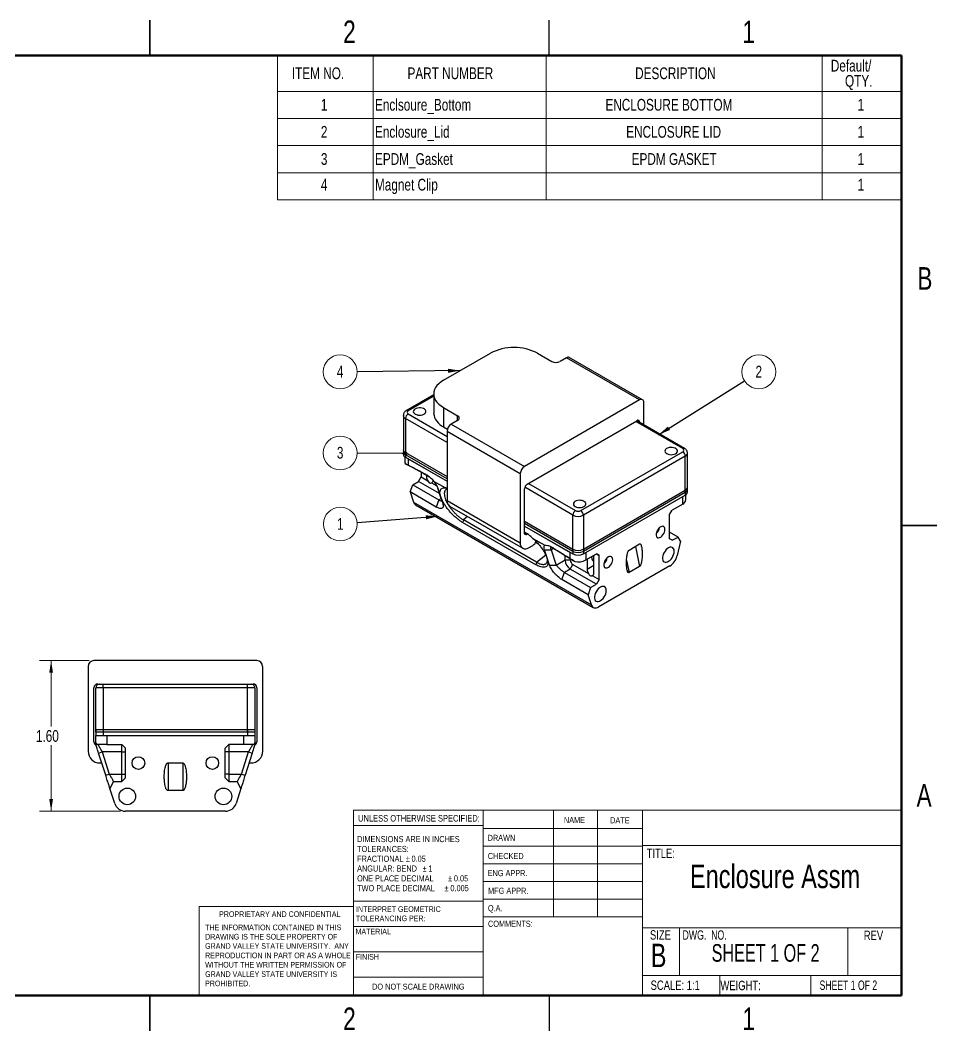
# Model space of a CAD drawing. Header units: inches. Extents: x 0.1 to 16.9, y 0.1 to 10.9.
# Drawn here: x 7.12 to 16.88, y 0.12 to 10.88 of the extents above; entities that cross this region are included whole.
import ezdxf

# ---------------------------------------------------------------- set-up
doc = ezdxf.new("R2010")
doc.units = ezdxf.units.IN
doc.header["$MEASUREMENT"] = 0
doc.styles.add('SLDTEXTSTYLE0', font='TXT', dxfattribs={"width": 0.75})
doc.styles.add('SLDTEXTSTYLE1', font='TXT', dxfattribs={"width": 0.6875})
doc.styles.add('SLDTEXTSTYLE2', font='TXT', dxfattribs={"width": 0.694444})
doc.dimstyles.new('SLDDIMSTYLE0', dxfattribs={"dimtxt": 0.18, "dimasz": 0.13, "dimexe": 0, "dimexo": 0.0625, "dimgap": 0, "dimtad": 0, "dimtih": 1, "dimtoh": 1, "dimdec": 0, "dimrnd": 1e-09, "dimzin": 0, "dimdsep": 46, "dimtxsty": 'Standard', "dimsah": 1, "dimcen": 0.09, "dimadec": 0, "dimazin": 0, "dimtfac": 0.13, "dimtdec": 0, "dimtofl": 0, "dimtmove": 0, "dimatfit": 3, "dimfxl": 1, "dimfrac": 2, "dimtolj": 1, "dimtzin": 0, "dimarcsym": 0})
doc.dimstyles.new('SLDDIMSTYLE1', dxfattribs={"dimtxt": 0.18, "dimasz": 0.04, "dimexe": 0, "dimexo": 0.0625, "dimgap": 0, "dimtad": 0, "dimtih": 1, "dimtoh": 1, "dimdec": 0, "dimrnd": 1e-09, "dimzin": 0, "dimdsep": 46, "dimtxsty": 'Standard', "dimblk1": 'DOT', "dimblk2": 'DOT', "dimsah": 1, "dimcen": 0.09, "dimadec": 0, "dimazin": 0, "dimtfac": 0.04, "dimtdec": 0, "dimtofl": 0, "dimtmove": 0, "dimatfit": 3, "dimldrblk": 'DOT', "dimfxl": 1, "dimfrac": 2, "dimtolj": 1, "dimtzin": 0, "dimarcsym": 0})
doc.dimstyles.new('SLDDIMSTYLE3', dxfattribs={"dimtxt": 0.125, "dimasz": 0.13, "dimexe": 0, "dimexo": 0.0625, "dimgap": 0.03125, "dimtad": 0, "dimtih": 1, "dimtoh": 1, "dimrnd": 1e-09, "dimzin": 4, "dimdsep": 46, "dimtxsty": 'SLDTEXTSTYLE0', "dimsah": 1, "dimcen": 0.09, "dimadec": 0, "dimazin": 1, "dimtfac": 1, "dimtofl": 0, "dimtmove": 0, "dimatfit": 3, "dimfxl": 1, "dimfrac": 2, "dimtolj": 1, "dimtzin": 12, "dimarcsym": 0})

# ---------------------------------------------------------------- blocks, each defined once
blk = doc.blocks.new('SW_NOTE_0')
at = {"color": 0, "linetype": 'Continuous', "lineweight": 0, "char_height": 0.06, "attachment_point": 1, "style": 'SLDTEXTSTYLE0'}
for s, insert in [('INTERPRET GEOMETRIC', (0, 0.077)), ('TOLERANCING PER:', (0, -0.022))]:
    blk.add_mtext(s, dxfattribs=dict(at, insert=insert))
blk = doc.blocks.new('SW_NOTE_1')
at = {"color": 0, "linetype": 'Continuous', "lineweight": 0, "char_height": 0.065, "attachment_point": 1, "style": 'SLDTEXTSTYLE0'}
for s, insert in [('DIMENSIONS ARE IN INCHES', (0, 0.084)), ('TOLERANCES:', (0, -0.021)), ('FRACTIONAL', (0, -0.125)), ('%%p', (0.518, -0.125)), ('0.05', (0.579, -0.125)), ('ANGULAR: BEND', (0, -0.229)), ('%%p', (0.697, -0.229)), ('1', (0.759, -0.229)), ('ONE PLACE DECIMAL', (0, -0.334)), ('%%p', (0.968, -0.334)), ('0.05', (1.03, -0.334)), ('TWO PLACE DECIMAL', (0, -0.438)), ('%%p', (0.931, -0.438)), ('0.005', (0.993, -0.438))]:
    blk.add_mtext(s, dxfattribs=dict(at, insert=insert))
blk = doc.blocks.new('SW_NOTE_2')
at = {"color": 0, "linetype": 'Continuous', "lineweight": 0, "char_height": 0.06, "attachment_point": 1, "style": 'SLDTEXTSTYLE0'}
for s, insert in [('THE INFORMATION CONTAINED IN THIS', (0, 0.077)), ('DRAWING IS THE SOLE PROPERTY OF', (0, -0.022)), ('GRAND VALLEY STATE UNIVERSITY.  ANY', (0, -0.121)), ('WITHOUT THE WRITTEN PERMISSION OF', (0, -0.32)), ('REPRODUCTION IN PART OR AS A WHOLE', (0, -0.221)), ('GRAND VALLEY STATE UNIVERSITY IS', (0, -0.42)), ('PROHIBITED.', (0, -0.519))]:
    blk.add_mtext(s, dxfattribs=dict(at, insert=insert))
blk = doc.blocks.new('SW_TABLEANNOTATION_0')
at = {"color": 0, "linetype": 'Continuous', "lineweight": 0}
for p, q in [((0, 0), (0, -1.535)), ((6.644, 0), (0, 0)), ((1.019, 0), (1.019, -0.381)), ((2.862, 0), (2.862, -0.381)), ((5.8, 0), (5.8, -0.381)), ((6.644, -1.535), (6.644, 0)), ((0, -0.381), (6.644, -0.381)), ((1.019, -0.381), (1.019, -1.535)), ((2.862, -0.381), (2.862, -1.535)), ((5.8, -0.381), (5.8, -1.535)), ((0, -0.67), (6.644, -0.67)), ((0, -0.958), (6.644, -0.958)), ((0, -1.247), (6.644, -1.247)), ((0, -1.535), (6.644, -1.535))]:
    blk.add_line(p, q, dxfattribs=at)
at = {"color": 0, "linetype": 'Continuous', "lineweight": 0, "char_height": 0.125, "attachment_point": 1, "style": 'SLDTEXTSTYLE0'}
for s, insert in [('Default/', (5.891, -0.045)), ('ITEM NO.', (0.154, -0.126)), ('PART NUMBER', (1.385, -0.126)), ('DESCRIPTION', (3.808, -0.126)), ('QTY.', (6.042, -0.207)), ('1', (0.463, -0.461)), ('Enclsoure_Bottom', (1.039, -0.461)), ('ENCLOSURE BOTTOM', (3.492, -0.461)), ('1', (6.176, -0.461)), ('2', (0.463, -0.749)), ('Enclosure_Lid', (1.039, -0.749)), ('ENCLOSURE LID', (3.713, -0.749)), ('1', (6.176, -0.749)), ('3', (0.463, -1.038)), ('EPDM_Gasket', (1.039, -1.038)), ('EPDM GASKET', (3.771, -1.038)), ('1', (6.176, -1.038)), ('4', (0.463, -1.311)), ('Magnet Clip', (1.039, -1.311)), ('1', (6.176, -1.311))]:
    blk.add_mtext(s, dxfattribs=dict(at, insert=insert))
blk = doc.blocks.new('SW_NOTE_3')
at = {"color": 0, "linetype": 'Continuous', "lineweight": 0}
blk.add_circle((-0.179, -0.014), 0.18, dxfattribs=at)
at = {"color": 0, "linetype": 'Continuous', "lineweight": 0, "insert": (-0.18, 0.05), "char_height": 0.125, "attachment_point": 2, "style": 'SLDTEXTSTYLE0'}
blk.add_mtext('1', dxfattribs=at)
blk = doc.blocks.new('SW_NOTE_4')
at = {"color": 0, "linetype": 'Continuous', "lineweight": 0}
blk.add_circle((-0.18, -0.002), 0.18, dxfattribs=at)
at = {"color": 0, "linetype": 'Continuous', "lineweight": 0, "insert": (-0.181, 0.063), "char_height": 0.125, "attachment_point": 2, "style": 'SLDTEXTSTYLE0'}
blk.add_mtext('4', dxfattribs=at)
blk = doc.blocks.new('SW_NOTE_5')
at = {"color": 0, "linetype": 'Continuous', "lineweight": 0}
blk.add_circle((0.152, 0.095), 0.18, dxfattribs=at)
at = {"color": 0, "linetype": 'Continuous', "lineweight": 0, "insert": (0.151, 0.16), "char_height": 0.125, "attachment_point": 2, "style": 'SLDTEXTSTYLE0'}
blk.add_mtext('2', dxfattribs=at)
blk = doc.blocks.new('SW_NOTE_6')
at = {"color": 0, "linetype": 'Continuous', "lineweight": 0}
blk.add_circle((-0.18, 0.001), 0.18, dxfattribs=at)
at = {"color": 0, "linetype": 'Continuous', "lineweight": 0, "insert": (-0.181, 0.066), "char_height": 0.125, "attachment_point": 2, "style": 'SLDTEXTSTYLE0'}
blk.add_mtext('3', dxfattribs=at)
blk = doc.blocks.new('_DOT')
at = {"color": 0, "linetype": 'ByBlock', "lineweight": -2}
blk.add_line((-0.5, 0), (-1, 0), dxfattribs=at)
at = {"color": 0, "linetype": 'ByBlock', "const_width": 0.5}
blk.add_lwpolyline([(-0.25, 0, 1), (0.25, 0, 1)], format="xyb", close=True, dxfattribs=at)
blk = doc.blocks.new('_D_2')
at = {"color": 7, "linetype": 'Continuous', "lineweight": 18}
for p, q in [((7.854, 4.064), (7.323, 4.064)), ((7.448, 4.064), (7.448, 3.362)), ((7.448, 2.461), (7.448, 3.163)), ((8.187, 2.461), (7.323, 2.461))]:
    blk.add_line(p, q, dxfattribs=at)
for points in [[(7.448, 4.064), (7.428, 3.934), (7.468, 3.934)], [(7.448, 2.461), (7.468, 2.591), (7.428, 2.591)]]:
    blk.add_solid(points, dxfattribs=at)
at = {"color": 7, "linetype": 'Continuous', "lineweight": 18, "insert": (7.286, 3.324), "char_height": 0.125, "attachment_point": 1, "style": 'SLDTEXTSTYLE0'}
blk.add_mtext('1.60', dxfattribs=at)

msp = doc.modelspace()

# ---------------------------------------------------------------- linework, layer by layer
at = {"color": 7, "linetype": 'Continuous', "lineweight": 25}
for p, q in [((8.5, 10.875), (8.5, 10.5)), ((8.5, 10.5), (8.5, 10.875)), ((12.75, 10.5), (12.75, 10.875)), ((11.624, 7.045), (12.124, 7.333)), ((12.626, 7.333), (12.776, 7.247)), ((12.932, 7.286), (12.865, 7.247)), ((13.712, 6.836), (12.932, 7.286)), ((13.743, 6.839), (12.963, 7.289)), ((11.52, 6.891), (11.228, 6.722)), ((11.52, 6.9), (11.52, 6.696)), ((13.712, 6.836), (12.486, 6.129)), ((13.756, 6.571), (13.756, 6.81)), ((11.197, 6.672), (11.197, 6.286)), ((11.624, 6.755), (11.774, 6.668)), ((11.624, 6.755), (11.624, 6.551)), ((11.22, 6.64), (11.22, 6.254)), ((11.774, 6.617), (11.707, 6.579)), ((11.707, 6.579), (12.486, 6.129)), ((12.514, 5.941), (13.683, 6.615)), ((14.19, 6.32), (13.681, 6.614)), ((13.712, 6.599), (13.712, 6.597)), ((11.624, 6.551), (11.667, 6.526)), ((12.442, 6.052), (11.662, 6.502)), ((11.662, 6.502), (11.662, 5.765)), ((11.197, 6.31), (11.197, 6.259)), ((11.22, 6.278), (11.662, 6.022)), ((11.22, 6.278), (11.22, 6.227)), ((11.662, 5.998), (11.22, 6.254)), ((13.085, 5.659), (14.171, 6.286)), ((14.198, 6.238), (13.113, 5.611)), ((14.198, 5.852), (14.198, 6.238)), ((14.222, 5.884), (14.222, 6.27)), ((11.213, 6.231), (11.213, 6.178)), ((11.22, 6.227), (11.662, 5.971)), ((11.248, 6.211), (11.662, 5.971)), ((11.248, 6.211), (11.248, 6.145)), ((11.387, 6.067), (11.387, 6.018)), ((11.442, 6.036), (11.442, 6.021)), ((12.442, 6.052), (12.442, 5.315)), ((11.27, 5.857), (11.297, 5.934)), ((11.297, 5.934), (11.359, 5.969)), ((11.297, 5.934), (11.576, 5.773)), ((11.359, 5.969), (11.387, 6.018)), ((11.582, 5.841), (11.359, 5.969)), ((11.387, 6.018), (11.459, 5.976)), ((11.498, 5.953), (11.552, 5.922)), ((11.519, 5.974), (11.645, 5.901)), ((11.27, 5.857), (11.306, 5.749)), ((11.548, 5.696), (11.27, 5.857)), ((11.558, 5.913), (11.561, 5.904)), ((11.562, 5.9), (11.563, 5.897)), ((11.563, 5.897), (11.616, 5.735)), ((11.599, 5.787), (11.563, 5.897)), ((12.486, 5.423), (12.486, 5.892)), ((13.113, 5.249), (14.198, 5.876)), ((14.198, 5.852), (13.113, 5.225)), ((13.113, 5.198), (14.198, 5.825)), ((13.141, 5.214), (14.171, 5.809)), ((14.171, 5.728), (14.171, 5.809)), ((14.198, 5.876), (14.198, 5.825)), ((14.205, 5.777), (14.205, 5.829)), ((14.222, 5.857), (14.222, 5.908)), ((11.306, 5.749), (13.199, 4.656)), ((11.326, 5.722), (13.219, 4.629)), ((11.576, 5.773), (11.548, 5.696)), ((11.599, 5.787), (11.616, 5.735)), ((11.662, 5.765), (12.442, 5.315)), ((11.688, 5.708), (12.468, 5.258)), ((14.171, 5.728), (14.059, 5.664)), ((13.001, 5.225), (13.001, 5.611)), ((13.113, 5.611), (13.113, 5.225)), ((14.031, 5.616), (14.059, 5.664)), ((14.031, 5.359), (14.031, 5.616)), ((12.607, 5.083), (11.828, 5.533)), ((12.615, 5.111), (11.836, 5.561)), ((12.486, 5.547), (13.001, 5.249)), ((13.001, 5.225), (12.486, 5.523)), ((12.486, 5.495), (13.001, 5.198)), ((12.486, 5.495), (12.974, 5.214)), ((16.875, 5.5), (16.5, 5.5)), ((16.5, 5.5), (16.875, 5.5)), ((12.5, 5.422), (12.486, 5.431)), ((12.521, 5.409), (12.51, 5.405)), ((14.121, 5.378), (14.031, 5.43)), ((14.059, 5.343), (14.121, 5.378)), ((14.148, 5.333), (14.121, 5.378)), ((12.53, 5.264), (12.574, 5.289)), ((12.576, 5.363), (12.702, 5.29)), ((12.634, 5.303), (12.604, 5.32)), ((13.6, 5.239), (13.711, 5.304)), ((14.059, 5.343), (14.031, 5.359)), ((14.148, 5.333), (14.112, 5.183)), ((12.699, 5.241), (12.771, 5.242)), ((12.753, 5.079), (12.699, 5.241)), ((12.771, 5.242), (12.824, 5.08)), ((12.918, 5.134), (12.918, 5.181)), ((12.974, 5.148), (12.974, 5.214)), ((13.001, 5.249), (13.001, 5.198)), ((13.113, 5.249), (13.113, 5.198)), ((13.141, 5.214), (13.141, 5.134)), ((13.141, 5.134), (13.252, 5.198)), ((13.202, 5.156), (13.203, 5.17)), ((13.224, 5.182), (13.224, 5.179)), ((13.224, 4.992), (13.224, 5.179)), ((13.252, 5.198), (13.28, 5.182)), ((13.28, 5.182), (13.252, 5.198)), ((13.28, 4.925), (13.28, 5.182)), ((12.753, 5.079), (12.824, 5.08)), ((12.824, 5.08), (12.918, 5.134)), ((12.918, 5.134), (12.974, 5.134)), ((12.974, 5.147), (12.974, 5.134)), ((12.974, 5.037), (13.001, 5.085)), ((13.001, 5.085), (13.169, 4.989)), ((13.152, 5.14), (13.152, 5.034)), ((14.033, 5.07), (13.278, 4.635)), ((13.711, 5.064), (13.6, 4.999)), ((12.885, 4.925), (12.912, 5.002)), ((12.974, 5.037), (12.912, 5.002)), ((12.912, 5.002), (13.19, 4.841)), ((13.252, 4.877), (12.974, 5.037)), ((13.207, 4.967), (13.28, 4.925)), ((13.163, 4.764), (12.885, 4.925)), ((13.19, 4.841), (13.163, 4.764)), ((13.19, 4.841), (13.252, 4.877)), ((13.28, 4.925), (13.252, 4.877)), ((13.199, 4.656), (13.163, 4.764)), ((7.842, 4.001), (7.842, 3.099)), ((9.637, 4.064), (7.904, 4.064)), ((9.7, 3.099), (9.7, 4.001)), ((7.904, 3.2), (7.904, 3.774)), ((7.924, 3.302), (7.924, 3.774)), ((8.003, 3.774), (7.924, 3.774)), ((7.944, 3.814), (7.963, 3.814)), ((7.963, 3.814), (8.003, 3.814)), ((8.003, 3.774), (8.003, 3.814)), ((8.003, 3.814), (9.538, 3.814)), ((9.538, 3.774), (8.003, 3.774)), ((8.003, 3.774), (8.003, 3.302)), ((9.538, 3.774), (9.538, 3.814)), ((9.538, 3.814), (9.578, 3.814)), ((9.538, 3.302), (9.538, 3.774)), ((9.617, 3.774), (9.538, 3.774)), ((9.578, 3.814), (9.597, 3.814)), ((9.617, 3.774), (9.617, 3.302)), ((9.637, 3.774), (9.637, 3.2)), ((7.924, 3.331), (7.924, 3.268)), ((7.924, 3.331), (8.003, 3.331)), ((8.003, 3.302), (7.924, 3.302)), ((7.924, 3.268), (8.003, 3.268)), ((7.924, 3.188), (7.924, 3.268)), ((8.003, 3.331), (8.003, 3.268)), ((8.003, 3.331), (9.538, 3.331)), ((9.538, 3.302), (8.003, 3.302)), ((8.003, 3.268), (9.538, 3.268)), ((8.042, 3.268), (8.042, 3.17)), ((8.042, 3.268), (9.499, 3.268)), ((9.499, 3.17), (9.499, 3.268)), ((9.538, 3.331), (9.538, 3.268)), ((9.538, 3.331), (9.617, 3.331)), ((9.617, 3.302), (9.538, 3.302)), ((9.538, 3.268), (9.617, 3.268)), ((9.617, 3.331), (9.617, 3.268)), ((9.617, 3.268), (9.617, 3.188)), ((8.042, 3.17), (7.937, 3.17)), ((8.042, 3.17), (8.2, 3.17)), ((8.2, 3.17), (8.239, 3.131)), ((8.2, 3.091), (8.2, 3.17)), ((8.239, 2.816), (8.239, 3.131)), ((9.302, 3.131), (9.341, 3.17)), ((9.302, 2.816), (9.302, 3.131)), ((9.499, 3.17), (9.341, 3.17)), ((9.341, 3.17), (9.341, 3.091)), ((9.604, 3.17), (9.499, 3.17)), ((7.953, 3.079), (7.992, 3.091)), ((8.029, 2.843), (7.953, 3.079)), ((8.2, 3.091), (7.992, 3.091)), ((7.992, 3.091), (8.067, 2.855)), ((8.2, 3.091), (8.239, 3.091)), ((8.2, 2.855), (8.2, 3.091)), ((9.341, 3.091), (9.302, 3.091)), ((9.549, 3.091), (9.341, 3.091)), ((9.341, 3.091), (9.341, 2.855)), ((9.474, 2.855), (9.549, 3.091)), ((9.588, 3.079), (9.512, 2.843)), ((9.549, 3.091), (9.588, 3.079)), ((7.967, 2.974), (7.987, 2.974)), ((8.692, 2.974), (8.849, 2.974)), ((9.554, 2.974), (9.575, 2.974)), ((8.029, 2.843), (8.067, 2.855)), ((8.067, 2.855), (8.2, 2.855)), ((8.2, 2.776), (8.2, 2.855)), ((8.2, 2.855), (8.239, 2.855)), ((8.239, 2.816), (8.2, 2.776)), ((9.341, 2.855), (9.302, 2.855)), ((9.341, 2.776), (9.302, 2.816)), ((9.341, 2.855), (9.341, 2.776)), ((9.341, 2.855), (9.474, 2.855)), ((9.474, 2.855), (9.512, 2.843)), ((8.113, 2.776), (8.074, 2.701)), ((8.125, 2.543), (8.074, 2.701)), ((8.113, 2.776), (8.2, 2.776)), ((9.341, 2.776), (9.428, 2.776)), ((9.467, 2.701), (9.417, 2.543)), ((9.467, 2.701), (9.428, 2.776)), ((8.849, 2.681), (8.692, 2.681)), ((9.304, 2.461), (8.237, 2.461)), ((8.5, 0.125), (8.5, 0.5)), ((8.5, 0.5), (8.5, 0.125)), ((12.75, 0.5), (12.75, 0.125))]:
    msp.add_line(p, q, dxfattribs=at)
at = {"color": 7, "linetype": 'Continuous', "lineweight": 50}
for p, q in [((0.5, 10.5), (16.5, 10.5)), ((16.5, 10.5), (16.5, 0.5)), ((16.5, 0.5), (0.5, 0.5))]:
    msp.add_line(p, q, dxfattribs=at)
at = {"color": 8, "linetype": 'Continuous', "lineweight": 25}
for p, q in [((11.52, 6.877), (11.248, 6.72)), ((11.248, 6.688), (11.662, 6.448)), ((11.774, 6.617), (11.774, 6.668)), ((11.662, 6.384), (11.22, 6.64)), ((14.171, 6.318), (13.67, 6.608)), ((13.712, 6.599), (13.683, 6.615)), ((11.456, 6.028), (11.442, 6.021)), ((12.528, 5.949), (13.029, 5.659)), ((13.001, 5.611), (12.489, 5.907)), ((11.576, 5.773), (11.599, 5.787)), ((11.881, 5.596), (11.836, 5.561)), ((12.487, 5.418), (12.51, 5.405)), ((13.667, 5.278), (13.711, 5.064)), ((12.615, 5.111), (12.712, 5.187)), ((12.795, 5.255), (12.771, 5.242)), ((13.224, 5.076), (13.152, 5.034)), ((13.573, 5.13), (13.6, 4.999)), ((8.692, 2.974), (8.692, 2.681)), ((8.849, 2.974), (8.849, 2.681))]:
    msp.add_line(p, q, dxfattribs=at)
at = {"color": 7, "linetype": 'Continuous', "lineweight": 18}
for p, q in [((10.668, 0.5), (10.668, 2.472)), ((10.668, 2.472), (16.5, 2.472)), ((12.045, 2.472), (12.045, 0.5)), ((12.794, 2.472), (12.794, 1.339)), ((13.262, 2.472), (13.262, 1.339)), ((13.741, 2.472), (13.741, 0.5)), ((12.045, 2.31), (10.668, 2.31)), ((12.045, 2.277), (13.741, 2.277)), ((12.045, 2.089), (13.741, 2.089)), ((13.741, 2.097), (16.5, 2.097)), ((12.045, 1.902), (13.741, 1.902)), ((13.741, 1.714), (12.045, 1.714)), ((13.741, 1.527), (12.045, 1.527)), ((9.025, 0.5), (9.025, 1.449)), ((10.668, 1.449), (9.025, 1.449)), ((10.668, 1.504), (12.05, 1.504)), ((13.741, 1.339), (12.05, 1.339)), ((10.668, 1.234), (12.05, 1.234)), ((13.741, 1.22), (16.5, 1.22)), ((14.137, 1.22), (14.137, 0.713)), ((15.928, 1.22), (15.928, 0.713)), ((10.668, 0.964), (12.045, 0.964)), ((10.668, 0.697), (12.045, 0.697)), ((13.741, 0.713), (16.5, 0.713)), ((14.564, 0.713), (14.564, 0.5)), ((15.536, 0.713), (15.536, 0.5))]:
    msp.add_line(p, q, dxfattribs=at)
at = {"color": 7, "linetype": 'Continuous', "lineweight": 25, "flags": 128}
for points in [[(11.624, 7.045), (11.598, 7.028), (11.575, 7.009), (11.555, 6.989), (11.54, 6.968), (11.529, 6.946), (11.522, 6.923), (11.52, 6.9), (11.522, 6.877), (11.529, 6.854), (11.54, 6.832), (11.555, 6.811), (11.575, 6.791), (11.598, 6.772), (11.624, 6.755)], [(11.323, 6.686), (11.336, 6.68), (11.352, 6.676), (11.368, 6.675), (11.385, 6.676), (11.401, 6.679), (11.415, 6.684), (11.426, 6.692), (11.433, 6.7), (11.437, 6.71), (11.436, 6.719), (11.432, 6.729), (11.423, 6.737), (11.411, 6.744), (11.397, 6.749), (11.381, 6.752), (11.364, 6.752), (11.348, 6.75), (11.333, 6.745), (11.32, 6.739), (11.311, 6.731), (11.305, 6.722), (11.303, 6.712), (11.306, 6.703), (11.313, 6.694), (11.323, 6.686)], [(14, 6.265), (14.014, 6.259), (14.029, 6.256), (14.046, 6.254), (14.062, 6.255), (14.078, 6.258), (14.092, 6.264), (14.103, 6.271), (14.111, 6.28), (14.114, 6.289), (14.114, 6.299), (14.109, 6.308), (14.101, 6.316), (14.089, 6.323), (14.074, 6.328), (14.058, 6.331), (14.042, 6.331), (14.025, 6.329), (14.01, 6.325), (13.998, 6.318), (13.988, 6.31), (13.983, 6.301), (13.981, 6.292), (13.984, 6.282), (13.99, 6.273), (14, 6.265)], [(13.026, 5.703), (13.039, 5.697), (13.055, 5.693), (13.071, 5.692), (13.088, 5.693), (13.104, 5.696), (13.118, 5.701), (13.129, 5.709), (13.136, 5.717), (13.14, 5.727), (13.14, 5.736), (13.135, 5.746), (13.126, 5.754), (13.114, 5.761), (13.1, 5.766), (13.084, 5.768), (13.067, 5.769), (13.051, 5.767), (13.036, 5.762), (13.023, 5.756), (13.014, 5.748), (13.008, 5.739), (13.007, 5.729), (13.009, 5.719), (13.016, 5.711), (13.026, 5.703)], [(13.981, 5.458), (13.98, 5.471), (13.975, 5.481), (13.969, 5.488), (13.959, 5.492), (13.949, 5.491), (13.937, 5.487), (13.925, 5.48), (13.914, 5.469), (13.904, 5.456), (13.896, 5.441), (13.89, 5.426), (13.887, 5.411), (13.887, 5.397), (13.89, 5.385), (13.896, 5.377), (13.904, 5.371), (13.914, 5.37), (13.925, 5.372), (13.937, 5.378), (13.949, 5.387), (13.959, 5.4), (13.969, 5.414), (13.975, 5.429), (13.98, 5.444), (13.981, 5.458)], [(12.51, 5.405), (12.505, 5.404), (12.5, 5.403), (12.496, 5.404), (12.493, 5.406), (12.49, 5.409), (12.488, 5.413), (12.487, 5.418), (12.486, 5.423)], [(14.08, 5.226), (14.079, 5.241), (14.074, 5.253), (14.067, 5.262), (14.058, 5.268), (14.047, 5.271), (14.034, 5.269), (14.021, 5.264), (14.007, 5.255), (13.994, 5.244), (13.982, 5.229), (13.972, 5.213), (13.964, 5.196), (13.958, 5.179), (13.955, 5.162), (13.955, 5.146), (13.958, 5.133), (13.964, 5.122), (13.972, 5.114), (13.982, 5.11), (13.994, 5.109), (14.007, 5.113), (14.021, 5.12), (14.034, 5.13), (14.047, 5.143), (14.058, 5.158), (14.067, 5.175), (14.074, 5.192), (14.079, 5.21), (14.08, 5.226)], [(13.425, 5.137), (13.423, 5.15), (13.419, 5.16), (13.412, 5.167), (13.403, 5.17), (13.392, 5.17), (13.38, 5.166), (13.368, 5.158), (13.357, 5.147), (13.347, 5.134), (13.339, 5.12), (13.333, 5.104), (13.33, 5.089), (13.33, 5.076), (13.333, 5.064), (13.339, 5.055), (13.347, 5.05), (13.357, 5.049), (13.368, 5.051), (13.38, 5.057), (13.392, 5.066), (13.403, 5.078), (13.412, 5.092), (13.419, 5.107), (13.423, 5.122), (13.425, 5.137)], [(13.211, 5.13), (13.218, 5.129), (13.224, 5.13)], [(13.356, 4.808), (13.355, 4.823), (13.351, 4.835), (13.344, 4.845), (13.334, 4.851), (13.323, 4.853), (13.31, 4.851), (13.297, 4.846), (13.284, 4.838), (13.271, 4.826), (13.259, 4.812), (13.248, 4.796), (13.24, 4.778), (13.234, 4.761), (13.231, 4.744), (13.231, 4.728), (13.234, 4.715), (13.24, 4.704), (13.248, 4.696), (13.259, 4.692), (13.271, 4.691), (13.284, 4.695), (13.297, 4.702), (13.31, 4.712), (13.323, 4.725), (13.334, 4.74), (13.344, 4.757), (13.351, 4.775), (13.355, 4.792), (13.356, 4.808)], [(13.199, 4.656), (13.204, 4.645), (13.211, 4.636), (13.219, 4.629), (13.229, 4.625), (13.24, 4.623), (13.252, 4.624), (13.265, 4.628), (13.278, 4.635)]]:
    msp.add_lwpolyline(points, dxfattribs=at)
at = {"color": 7, "linetype": 'Continuous', "lineweight": 25}
for centre, radius in [((8.377, 2.973), 0.0669), ((9.164, 2.973), 0.0669), ((8.259, 2.619), 0.0886), ((9.282, 2.619), 0.0886)]:
    msp.add_circle(centre, radius, dxfattribs=at)
for centre, radius, start, end in [((12.375, 6.851), 0.544, 62.4576, 117.5424), ((12.82, 7.332), 0.0961, 242.6097, 297.3903), ((12.95, 7.26), 0.0314, 65.6931, 125.6176), ((13.729, 6.815), 0.0273, 350.7861, 129.2033), ((11.28, 6.637), 0.0605, 122.6055, 177.3945), ((11.254, 6.704), 0.0172, 110.7834, 249.2164), ((11.694, 6.711), 0.175, 184.9193, 246.4008), ((11.764, 6.643), 0.0273, 290.7835, 69.2165), ((11.758, 6.498), 0.0961, 122.6055, 177.3945), ((13.694, 6.602), 0.0175, 350.786, 129.2033), ((11.236, 6.314), 0.0396, 185.6951, 245.625), ((11.236, 6.29), 0.0396, 185.6951, 245.625), ((11.236, 6.263), 0.0396, 185.6951, 245.625), ((14.165, 6.302), 0.0172, 290.7834, 69.2164), ((14.138, 6.235), 0.0605, 2.6055, 57.3945), ((11.255, 6.179), 0.0421, 180.3229, 209.5919), ((12.538, 6.048), 0.0961, 122.6055, 177.3945), ((11.52, 6.024), 0.078, 182.5581, 218.5166), ((11.492, 5.976), 0.0228, 284.3582, 8.778), ((12.548, 5.889), 0.0615, 122.6055, 177.3945), ((14.182, 5.912), 0.0396, 294.375, 354.305), ((14.182, 5.888), 0.0396, 294.375, 354.305), ((14.182, 5.861), 0.0396, 294.375, 354.305), ((11.35, 5.761), 0.046, 195.5994, 238.8447), ((11.724, 5.758), 0.0616, 173.7023, 234.9856), ((14.146, 5.782), 0.0593, 294.3108, 354.3691), ((13.062, 5.608), 0.0605, 122.6055, 177.3945), ((13.057, 5.719), 0.121, 242.6097, 297.3903), ((13.057, 5.713), 0.0605, 242.6097, 297.3903), ((13.052, 5.608), 0.0605, 2.6055, 57.3945), ((12.169, 5.445), 0.352, 160.8646, 165.5329), ((13.82, 5.497), 0.106, 309.5706, 350.4347), ((13.981, 5.472), 0.0779, 191.5806, 204.1858), ((12.496, 5.306), 0.0546, 170.786, 309.2033), ((12.523, 5.369), 0.0947, 302.5202, 336.1237), ((13.057, 5.357), 0.121, 242.6097, 297.3903), ((13.057, 5.333), 0.121, 242.6097, 297.3903), ((13.057, 5.305), 0.121, 242.6097, 297.3903), ((13.932, 5.225), 0.185, 302.919, 346.7806), ((12.948, 4.995), 0.352, 160.8646, 165.5329), ((13.039, 5.139), 0.121, 182.6055, 237.3945), ((13.034, 5.136), 0.0605, 182.6055, 237.3945), ((13.057, 5.296), 0.182, 258.7863, 297.2739), ((13.231, 5.151), 0.0296, 170.741, 256.481), ((13.263, 5.175), 0.106, 309.5383, 351.104), ((13.23, 5.038), 0.078, 182.5579, 218.5167), ((13.202, 4.989), 0.0228, 284.3584, 8.7777), ((7.904, 4.001), 0.0625, 90, 180), ((9.637, 4.001), 0.0625, 0, 90), ((7.944, 3.774), 0.04, 90, 180), ((7.963, 3.774), 0.0394, 90, 180), ((9.578, 3.774), 0.0394, 0, 90), ((9.597, 3.774), 0.04, 0, 90), ((7.944, 3.2), 0.04, 180, 242.0455), ((9.597, 3.2), 0.04, 298.2765, 0), ((7.967, 3.099), 0.125, 180, 270), ((9.575, 3.099), 0.125, 270, 0), ((8.237, 2.579), 0.118, 197.7447, 270), ((9.304, 2.579), 0.118, 270, 342.2553)]:
    msp.add_arc(centre, radius, start, end, dxfattribs=at)
at = {"color": 8, "linetype": 'Continuous', "lineweight": 25}
for centre, radius, start, end in [((11.234, 6.674), 0.0377, 184.037, 247.2588), ((11.236, 6.705), 0.0188, 52.5753, 116.1359), ((14.182, 6.302), 0.0198, 65.7088, 125.6161), ((14.182, 6.274), 0.0396, 294.3773, 354.2784)]:
    msp.add_arc(centre, radius, start, end, dxfattribs=at)
at = {"color": 7, "linetype": 'Continuous', "lineweight": 25}
for centre in [(11.509, 6.018), (13.219, 5.031)]:
    msp.add_ellipse(centre, major_axis=(0.0362, 0.0627), ratio=0.577335, start_param=2.579563, end_param=3.703703, dxfattribs=at)
for points, knots in [([(11.228, 6.722), (11.225, 6.72), (11.218, 6.716), (11.209, 6.707), (11.202, 6.696), (11.197, 6.684), (11.197, 6.676), (11.197, 6.672)], [0, 0, 0, 0, 0.17047, 0.394958, 0.609185, 0.818603, 1, 1, 1, 1]), ([(14.221, 6.27), (14.221, 6.271), (14.222, 6.276), (14.22, 6.285), (14.215, 6.297), (14.207, 6.307), (14.199, 6.315), (14.193, 6.319), (14.19, 6.32)], [0, 0, 0, 0, 0.0265961, 0.244296, 0.4529113, 0.6595134, 0.8718636, 1, 1, 1, 1]), ([(11.218, 6.158), (11.222, 6.157), (11.228, 6.155), (11.241, 6.148), (11.248, 6.145)], [0, 0, 0, 0, 0.4982418, 1, 1, 1, 1]), ([(11.458, 6.027), (11.432, 6.041), (11.38, 6.07), (11.3, 6.114), (11.246, 6.143), (11.218, 6.158)], [0, 0, 0, 0, 0.330824, 0.657901, 1, 1, 1, 1]), ([(11.248, 6.145), (11.263, 6.136), (11.295, 6.12), (11.341, 6.096), (11.382, 6.074), (11.419, 6.054), (11.454, 6.036), (11.488, 6.01), (11.509, 5.986), (11.519, 5.974)], [0, 0, 0, 0, 0.173969, 0.340717, 0.500244, 0.625305, 0.750284, 0.874983, 1, 1, 1, 1]), ([(11.491, 6.004), (11.488, 6.006), (11.481, 6.012), (11.47, 6.02), (11.462, 6.025), (11.458, 6.027)], [0, 0, 0, 0, 0.269787, 0.637108, 1, 1, 1, 1]), ([(11.519, 5.974), (11.524, 5.967), (11.534, 5.954), (11.546, 5.934), (11.557, 5.915), (11.561, 5.903), (11.563, 5.897)], [0, 0, 0, 0, 0.247824, 0.497436, 0.748368, 1, 1, 1, 1]), ([(11.558, 5.91), (11.559, 5.908), (11.56, 5.905), (11.561, 5.902), (11.562, 5.9)], [0, 0, 0, 0, 0.4103023, 1, 1, 1, 1]), ([(11.828, 5.533), (11.818, 5.539), (11.799, 5.551), (11.769, 5.574), (11.739, 5.6), (11.71, 5.629), (11.683, 5.659), (11.657, 5.691), (11.635, 5.724), (11.616, 5.757), (11.601, 5.789), (11.591, 5.818), (11.586, 5.845), (11.587, 5.867), (11.594, 5.885), (11.606, 5.896), (11.623, 5.902), (11.638, 5.901), (11.645, 5.901)], [0, 0, 0, 0, 0.058605, 0.117213, 0.175765, 0.23433, 0.294427, 0.35454, 0.41703, 0.479528, 0.544477, 0.609422, 0.675981, 0.742528, 0.808882, 0.875225, 0.937616, 1, 1, 1, 1]), ([(11.662, 5.889), (11.661, 5.888), (11.653, 5.886), (11.644, 5.876), (11.635, 5.861), (11.632, 5.84), (11.634, 5.816), (11.641, 5.789), (11.653, 5.761), (11.664, 5.74), (11.671, 5.729), (11.671, 5.728)], [0, 0, 0, 0, 0.027352, 0.159184, 0.295625, 0.4328, 0.574356, 0.710902, 0.851373, 0.983644, 1, 1, 1, 1]), ([(11.664, 5.896), (11.661, 5.897), (11.654, 5.899), (11.648, 5.9), (11.645, 5.901)], [0, 0, 0, 0, 0.484328, 1, 1, 1, 1]), ([(11.616, 5.735), (11.618, 5.729), (11.622, 5.717), (11.622, 5.702), (11.618, 5.691), (11.61, 5.683), (11.599, 5.68), (11.585, 5.681), (11.568, 5.686), (11.555, 5.693), (11.548, 5.696)], [0, 0, 0, 0, 0.12797, 0.255495, 0.382194, 0.507805, 0.632228, 0.755543, 0.878004, 1, 1, 1, 1]), ([(11.576, 5.773), (11.579, 5.771), (11.586, 5.767), (11.595, 5.764), (11.602, 5.763), (11.604, 5.763), (11.606, 5.764)], [0, 0, 0, 0, 0.2433789, 0.4897281, 0.7414759, 1, 1, 1, 1]), ([(11.677, 5.719), (11.681, 5.713), (11.69, 5.698), (11.709, 5.673), (11.733, 5.646), (11.758, 5.62), (11.784, 5.597), (11.81, 5.577), (11.827, 5.566), (11.836, 5.561)], [0, 0, 0, 0, 0.093304, 0.244556, 0.399834, 0.54778, 0.699795, 0.847745, 1, 1, 1, 1]), ([(12.576, 5.363), (12.566, 5.373), (12.544, 5.393), (12.519, 5.412), (12.504, 5.42), (12.5, 5.422)], [0, 0, 0, 0, 0.42806, 0.86536, 1, 1, 1, 1]), ([(12.576, 5.363), (12.588, 5.352), (12.611, 5.33), (12.642, 5.296), (12.668, 5.262), (12.69, 5.229), (12.709, 5.196), (12.723, 5.165), (12.732, 5.135), (12.736, 5.109), (12.735, 5.087), (12.727, 5.071), (12.714, 5.06), (12.696, 5.055), (12.674, 5.056), (12.651, 5.062), (12.629, 5.072), (12.614, 5.08), (12.607, 5.083)], [0, 0, 0, 0, 0.06969, 0.139394, 0.200493, 0.261598, 0.325734, 0.38988, 0.45619, 0.522505, 0.589111, 0.655706, 0.720756, 0.785788, 0.848127, 0.910451, 0.955226, 1, 1, 1, 1]), ([(12.699, 5.241), (12.698, 5.247), (12.695, 5.258), (12.694, 5.272), (12.696, 5.283), (12.7, 5.288), (12.702, 5.29)], [0, 0, 0, 0, 0.2516322, 0.5025644, 0.7521763, 1, 1, 1, 1]), ([(12.702, 5.29), (12.712, 5.291), (12.733, 5.291), (12.762, 5.28), (12.789, 5.264), (12.812, 5.25), (12.85, 5.226), (12.904, 5.192), (12.95, 5.163), (12.974, 5.148)], [0, 0, 0, 0, 0.1238685, 0.2483649, 0.3201302, 0.4146797, 0.4987793, 0.7412024, 1, 1, 1, 1]), ([(13.711, 5.304), (13.712, 5.304), (13.715, 5.305), (13.718, 5.304), (13.725, 5.299), (13.732, 5.279), (13.738, 5.246), (13.74, 5.204), (13.738, 5.165), (13.735, 5.133), (13.731, 5.111), (13.727, 5.094), (13.723, 5.082), (13.719, 5.073), (13.716, 5.068), (13.713, 5.065), (13.712, 5.064), (13.711, 5.064)], [0, 0, 0, 0, 0.01326, 0.029761, 0.05929, 0.151226, 0.318768, 0.485691, 0.652571, 0.759096, 0.833159, 0.885002, 0.93766, 0.959814, 0.982155, 0.994678, 1, 1, 1, 1]), ([(12.795, 5.255), (12.791, 5.257), (12.784, 5.261), (12.775, 5.265), (12.769, 5.266), (12.763, 5.265), (12.761, 5.258), (12.768, 5.247), (12.771, 5.242)], [0, 0, 0, 0, 0.11638, 0.234179, 0.354561, 0.478233, 0.734539, 1, 1, 1, 1]), ([(13.021, 5.117), (13.002, 5.129), (12.965, 5.152), (12.908, 5.187), (12.852, 5.221), (12.814, 5.244), (12.795, 5.255)], [0, 0, 0, 0, 0.259824, 0.5, 0.75, 1, 1, 1, 1]), ([(13.6, 4.999), (13.599, 4.999), (13.597, 4.998), (13.593, 4.999), (13.586, 5.004), (13.579, 5.024), (13.574, 5.057), (13.572, 5.099), (13.573, 5.138), (13.576, 5.17), (13.58, 5.192), (13.584, 5.209), (13.588, 5.221), (13.592, 5.23), (13.595, 5.235), (13.598, 5.238), (13.6, 5.239), (13.6, 5.239)], [0, 0, 0, 0, 0.01326, 0.029761, 0.05929, 0.151226, 0.318768, 0.485691, 0.652571, 0.759096, 0.833159, 0.885002, 0.93766, 0.959814, 0.982155, 0.994678, 1, 1, 1, 1]), ([(12.615, 5.111), (12.623, 5.107), (12.64, 5.098), (12.663, 5.09), (12.683, 5.086), (12.7, 5.087), (12.714, 5.093), (12.724, 5.103), (12.73, 5.117), (12.731, 5.129), (12.731, 5.134)], [0, 0, 0, 0, 0.124062, 0.25175, 0.375797, 0.503297, 0.630114, 0.760352, 0.891976, 1, 1, 1, 1]), ([(12.885, 4.925), (12.878, 4.929), (12.865, 4.937), (12.844, 4.954), (12.824, 4.973), (12.804, 4.994), (12.787, 5.016), (12.772, 5.038), (12.76, 5.06), (12.755, 5.073), (12.753, 5.079)], [0, 0, 0, 0, 0.121996, 0.244457, 0.367772, 0.492195, 0.617806, 0.744505, 0.87203, 1, 1, 1, 1]), ([(12.824, 5.08), (12.829, 5.073), (12.839, 5.061), (12.859, 5.042), (12.876, 5.027), (12.888, 5.017), (12.901, 5.009), (12.908, 5.004), (12.912, 5.002)], [0, 0, 0, 0, 0.265462, 0.521767, 0.645439, 0.765821, 0.883621, 1, 1, 1, 1]), ([(12.974, 5.148), (12.981, 5.143), (12.996, 5.134), (13.013, 5.123), (13.021, 5.117)], [0, 0, 0, 0, 0.499471, 1, 1, 1, 1]), ([(7.924, 3.188), (7.924, 3.187), (7.925, 3.186), (7.928, 3.182), (7.932, 3.177), (7.935, 3.172), (7.937, 3.17)], [0, 0, 0, 0, 0.249782, 0.499906, 0.74982, 1, 1, 1, 1]), ([(7.924, 3.17), (7.924, 3.174), (7.924, 3.181), (7.924, 3.185), (7.924, 3.187)], [0, 0, 0, 0, 0.61824, 1, 1, 1, 1]), ([(7.953, 3.079), (7.951, 3.087), (7.945, 3.104), (7.938, 3.127), (7.93, 3.15), (7.926, 3.163), (7.924, 3.17)], [0, 0, 0, 0, 0.2516322, 0.5025644, 0.7521763, 1, 1, 1, 1]), ([(7.947, 3.17), (7.947, 3.17), (7.947, 3.169), (7.95, 3.164), (7.954, 3.157), (7.959, 3.148), (7.964, 3.139), (7.969, 3.131), (7.974, 3.122), (7.979, 3.114), (7.983, 3.107), (7.987, 3.099), (7.99, 3.094), (7.992, 3.091)], [0, 0, 0, 0, 0.116086, 0.233589, 0.353666, 0.477027, 0.560156, 0.64523, 0.73398, 0.796385, 0.866369, 0.933105, 1, 1, 1, 1]), ([(9.549, 3.091), (9.551, 3.094), (9.554, 3.099), (9.558, 3.107), (9.562, 3.114), (9.568, 3.124), (9.574, 3.135), (9.581, 3.147), (9.587, 3.157), (9.591, 3.164), (9.594, 3.169), (9.594, 3.17), (9.594, 3.17)], [0, 0, 0, 0, 0.066908, 0.133659, 0.203643, 0.266074, 0.396032, 0.522876, 0.646262, 0.766364, 0.88389, 1, 1, 1, 1]), ([(9.617, 3.17), (9.615, 3.163), (9.611, 3.15), (9.603, 3.127), (9.596, 3.104), (9.59, 3.087), (9.588, 3.079)], [0, 0, 0, 0, 0.247824, 0.497436, 0.748368, 1, 1, 1, 1]), ([(9.604, 3.17), (9.606, 3.172), (9.609, 3.177), (9.614, 3.182), (9.616, 3.186), (9.617, 3.187), (9.617, 3.188)], [0, 0, 0, 0, 0.249637, 0.497792, 0.748952, 1, 1, 1, 1]), ([(9.617, 3.187), (9.617, 3.185), (9.617, 3.181), (9.617, 3.174), (9.617, 3.17)], [0, 0, 0, 0, 0.371081, 1, 1, 1, 1]), ([(8.692, 2.681), (8.69, 2.681), (8.687, 2.681), (8.682, 2.685), (8.676, 2.692), (8.67, 2.704), (8.664, 2.722), (8.659, 2.744), (8.654, 2.779), (8.652, 2.823), (8.653, 2.87), (8.658, 2.906), (8.663, 2.93), (8.669, 2.948), (8.675, 2.961), (8.681, 2.969), (8.685, 2.973), (8.689, 2.974), (8.691, 2.974), (8.692, 2.974)], [0, 0, 0, 0, 0.013255, 0.029749, 0.059265, 0.10523, 0.151412, 0.235184, 0.31905, 0.485905, 0.652715, 0.759196, 0.833228, 0.88505, 0.937686, 0.959831, 0.982163, 0.99468, 1, 1, 1, 1]), ([(8.849, 2.974), (8.851, 2.974), (8.854, 2.974), (8.859, 2.97), (8.865, 2.963), (8.871, 2.951), (8.877, 2.933), (8.882, 2.911), (8.887, 2.876), (8.889, 2.832), (8.888, 2.785), (8.883, 2.749), (8.878, 2.725), (8.872, 2.707), (8.867, 2.695), (8.86, 2.686), (8.856, 2.682), (8.852, 2.681), (8.85, 2.681), (8.849, 2.681)], [0, 0, 0, 0, 0.013255, 0.029749, 0.059265, 0.10523, 0.151412, 0.235184, 0.31905, 0.485905, 0.652715, 0.759196, 0.833228, 0.88505, 0.937686, 0.959831, 0.982163, 0.99468, 1, 1, 1, 1]), ([(8.074, 2.701), (8.074, 2.702), (8.074, 2.703), (8.071, 2.711), (8.067, 2.724), (8.061, 2.742), (8.054, 2.764), (8.046, 2.788), (8.038, 2.815), (8.032, 2.833), (8.029, 2.843)], [0, 0, 0, 0, 0.121996, 0.244457, 0.367772, 0.492195, 0.617806, 0.744505, 0.87203, 1, 1, 1, 1]), ([(8.067, 2.855), (8.069, 2.852), (8.072, 2.847), (8.076, 2.839), (8.081, 2.832), (8.086, 2.822), (8.093, 2.811), (8.1, 2.799), (8.105, 2.789), (8.109, 2.782), (8.112, 2.777), (8.113, 2.777), (8.113, 2.776)], [0, 0, 0, 0, 0.0669088, 0.1336587, 0.2036564, 0.2660746, 0.396032, 0.5228762, 0.6462621, 0.7663641, 0.8838906, 1, 1, 1, 1]), ([(9.428, 2.776), (9.429, 2.777), (9.429, 2.777), (9.432, 2.782), (9.436, 2.789), (9.441, 2.798), (9.446, 2.807), (9.451, 2.815), (9.456, 2.824), (9.46, 2.832), (9.465, 2.839), (9.469, 2.847), (9.472, 2.852), (9.474, 2.855)], [0, 0, 0, 0, 0.1160859, 0.2335886, 0.3536662, 0.477027, 0.5601364, 0.6452124, 0.7339793, 0.7963706, 0.8663684, 0.9331048, 1, 1, 1, 1]), ([(9.512, 2.843), (9.509, 2.833), (9.503, 2.815), (9.495, 2.788), (9.487, 2.764), (9.48, 2.742), (9.474, 2.724), (9.47, 2.711), (9.468, 2.703), (9.467, 2.702), (9.467, 2.701)], [0, 0, 0, 0, 0.12797, 0.255495, 0.382194, 0.507805, 0.632228, 0.755543, 0.878004, 1, 1, 1, 1])]:
    msp.add_open_spline(points, degree=3, knots=knots, dxfattribs=at)

# ---------------------------------------------------------------- block references
at = {"color": 7, "linetype": 'Continuous', "lineweight": 0}
for name, p in [('SW_TABLEANNOTATION_0', (9.856, 10.5)), ('SW_NOTE_4', (10.705, 7.137)), ('SW_NOTE_5', (14.829, 7.04)), ('SW_NOTE_6', (10.705, 6.271)), ('SW_NOTE_3', (10.705, 5.53)), ('SW_NOTE_1', (10.705, 2.113)), ('SW_NOTE_0', (10.693, 1.373)), ('SW_NOTE_2', (9.087, 1.178))]:
    msp.add_blockref(name, p, dxfattribs=at)

# ---------------------------------------------------------------- texts
for s, insert, char_height, attachment_point, style in [('2', (10.623, 10.873), 0.24, 2, 'SLDTEXTSTYLE0'), ('1', (14.873, 10.873), 0.24, 2, 'SLDTEXTSTYLE0'), ('B', (16.748, 8.249), 0.24, 2, 'SLDTEXTSTYLE0'), ('A', (16.74, 2.749), 0.24, 2, 'SLDTEXTSTYLE0'), ('UNLESS OTHERWISE SPECIFIED:', (10.715, 2.421), 0.07, 1, 'SLDTEXTSTYLE0'), ('NAME', (12.906, 2.399), 0.065, 1, 'SLDTEXTSTYLE0'), ('DATE', (13.398, 2.397), 0.065, 1, 'SLDTEXTSTYLE0'), ('DRAWN', (12.094, 2.21), 0.065, 1, 'SLDTEXTSTYLE0'), ('TITLE:', (13.787, 2.063), 0.1, 1, 'SLDTEXTSTYLE0'), ('CHECKED', (12.096, 2.017), 0.065, 1, 'SLDTEXTSTYLE0'), ('ENG APPR.', (12.094, 1.835), 0.065, 1, 'SLDTEXTSTYLE0'), ('Enclosure Assm', (15.153, 1.893), 0.25, 2, 'SLDTEXTSTYLE0'), ('MFG APPR.', (12.099, 1.647), 0.065, 1, 'SLDTEXTSTYLE0'), ('Q.A.', (12.097, 1.462), 0.065, 1, 'SLDTEXTSTYLE0'), ('PROPRIETARY AND CONFIDENTIAL', (9.236, 1.396), 0.06, 1, 'SLDTEXTSTYLE0'), ('COMMENTS:', (12.098, 1.296), 0.065, 1, 'SLDTEXTSTYLE0'), ('MATERIAL', (10.688, 1.211), 0.06, 1, 'SLDTEXTSTYLE0'), ('SIZE', (13.822, 1.195), 0.1, 1, 'SLDTEXTSTYLE0'), ('DWG.  NO.', (14.169, 1.194), 0.1, 1, 'SLDTEXTSTYLE2'), ('REV', (16.098, 1.19), 0.1, 1, 'SLDTEXTSTYLE0'), ('B', (13.83, 1.052), 0.25, 1, 'SLDTEXTSTYLE0'), ('SHEET 1 OF 2', (15.053, 1.047), 0.1875, 2, 'SLDTEXTSTYLE1'), ('FINISH', (10.691, 0.942), 0.06, 1, 'SLDTEXTSTYLE0'), ('SCALE: 1:1', (13.829, 0.66), 0.1, 1, 'SLDTEXTSTYLE0'), ('WEIGHT:', (14.572, 0.657), 0.1, 1, 'SLDTEXTSTYLE0'), ('SHEET 1 OF 2', (15.627, 0.66), 0.1, 1, 'SLDTEXTSTYLE1'), ('DO NOT SCALE DRAWING', (11.356, 0.626), 0.0625, 2, 'SLDTEXTSTYLE0'), ('2', (10.623, 0.373), 0.24, 2, 'SLDTEXTSTYLE0'), ('1', (14.873, 0.373), 0.24, 2, 'SLDTEXTSTYLE0')]:
    msp.add_mtext(s, dxfattribs=dict(at, insert=insert, char_height=char_height, attachment_point=attachment_point, style=style))

# ---------------------------------------------------------------- dimensions: what is measured, and where the dimension line sits
at = {"color": 7, "linetype": 'Continuous', "lineweight": 18}
dim = msp.add_linear_dim(base=(7.448, 4.064), p1=(8.237, 2.461), p2=(7.904, 4.064), angle=90, dimstyle='SLDDIMSTYLE3', dxfattribs=at)
dim.commit()
dim.dimension.update_dxf_attribs({"geometry": '_D_2', "text_midpoint": (7.448, 3.262), "dimtype": 160})

# ---------------------------------------------------------------- leaders
at = {"color": 7, "linetype": 'Continuous', "lineweight": 0}
for points, dimstyle in [([(11.802, 7.148), (10.705, 7.137)], 'SLDDIMSTYLE0'), ([(13.914, 6.466), (14.829, 7.04)], 'SLDDIMSTYLE0'), ([(11.222, 6.267), (10.705, 6.271)], 'SLDDIMSTYLE1'), ([(11.567, 5.598), (10.705, 5.53)], 'SLDDIMSTYLE0')]:
    msp.add_leader(points, dimstyle=dimstyle, dxfattribs=at)

doc.saveas('drawing.dxf')
